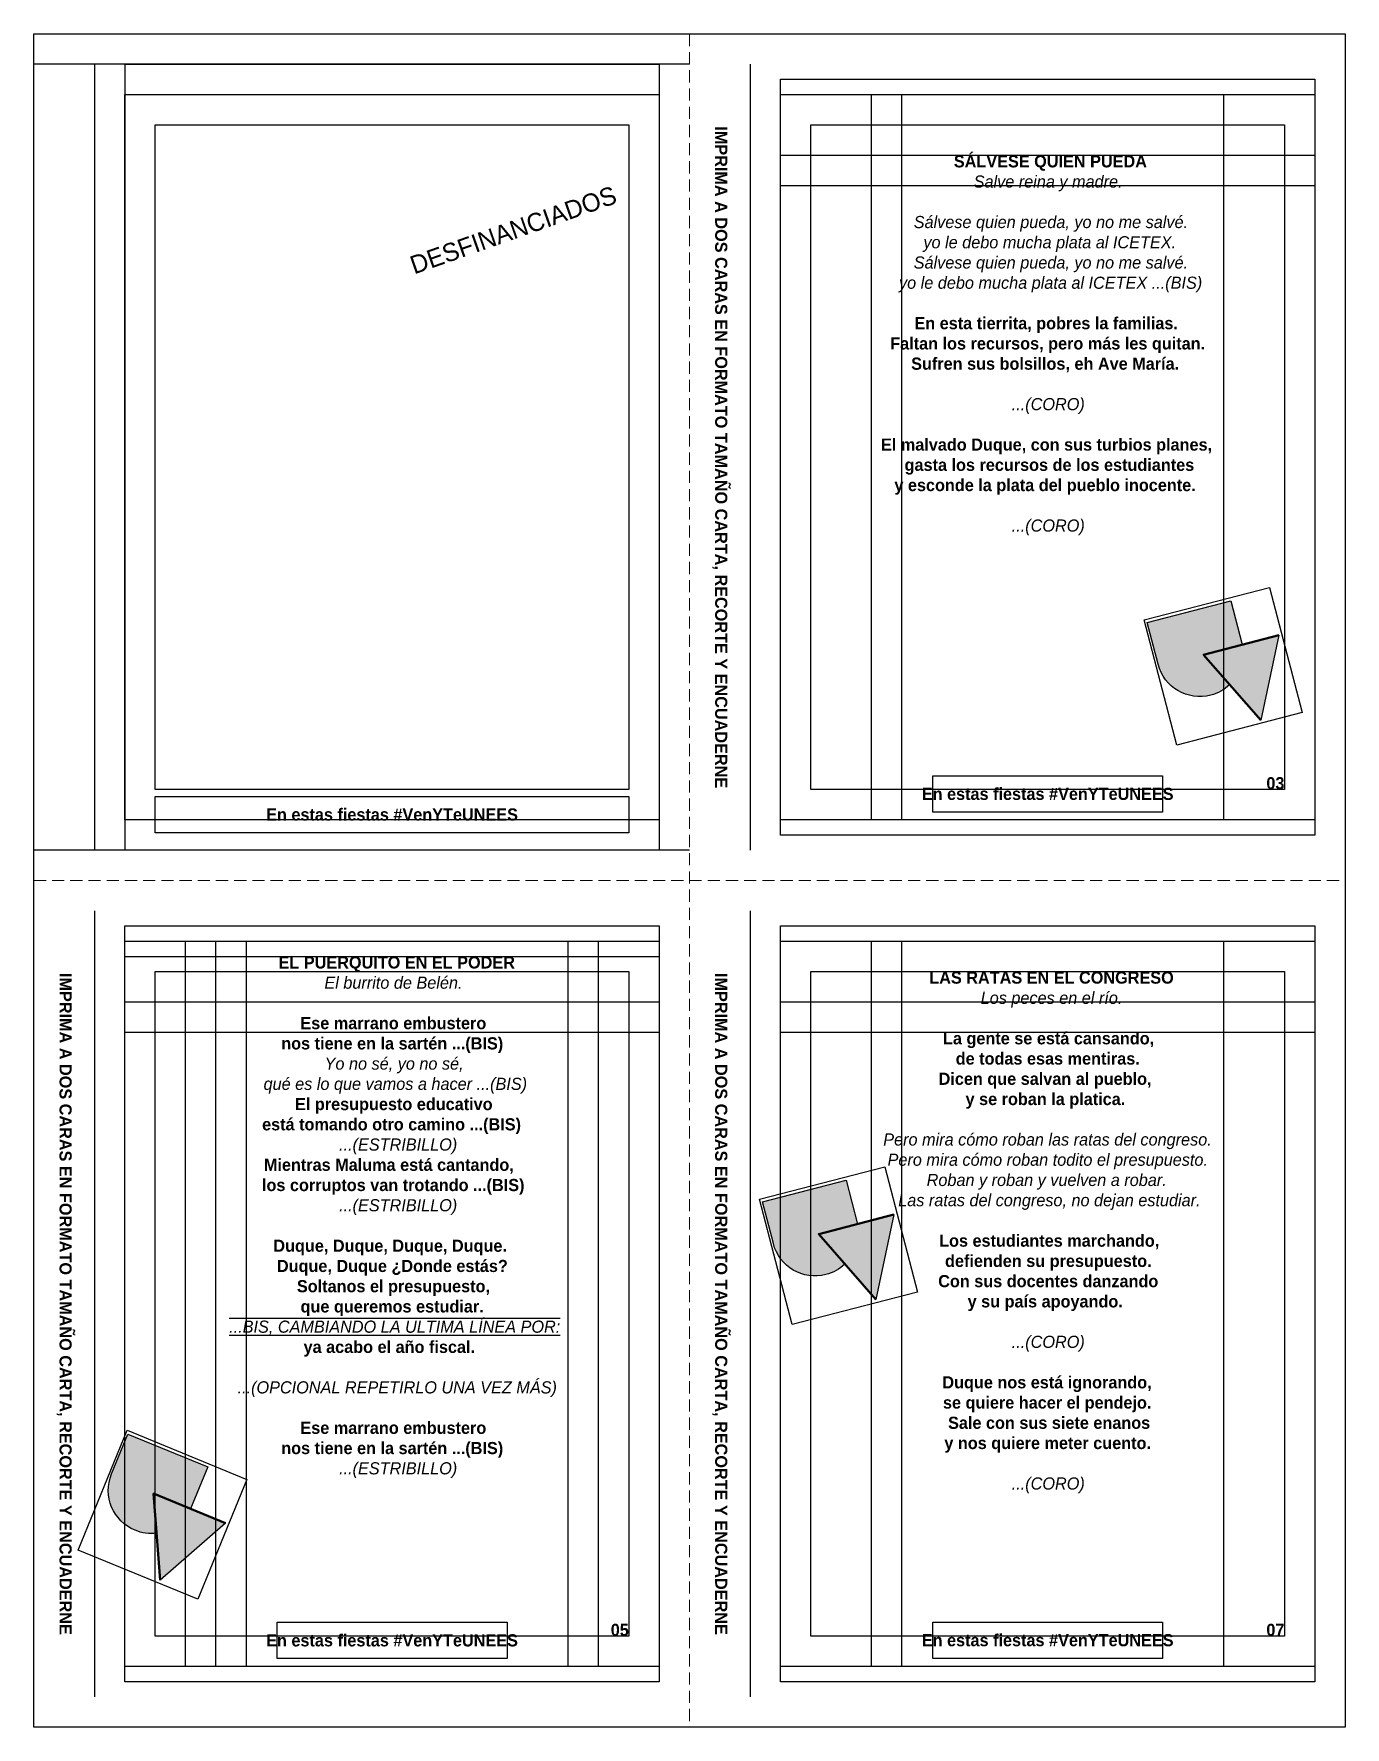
# Paper-space layout '00 Unees' of a CAD drawing. Header units: millimetres. Extents: x -1 to 696, y -1 to 327.
# Drawn here: x -1 to 215, y -1 to 278 of the extents above; entities outside this region: 4.
import ezdxf

# ---------------------------------------------------------------- set-up
doc = ezdxf.new("R2010")
doc.units = ezdxf.units.MM
doc.header["$XCLIPFRAME"] = 2
doc.linetypes.add('JIS_02_2.0', pattern=[3, 2, -1])
doc.layers.get('defpoints').update_dxf_attribs({"color": 6})
for name, color, linetype in [('h1', 251, 'Continuous'), ('h3', 253, 'Continuous'), ('img', 255, 'Continuous'), ('rotulo solid h4', 254, 'Continuous')]:
    doc.layers.add(name, color=color, linetype=linetype)
doc.layers.add('relleno red', color=7, linetype='Continuous', true_color=0xeb0a0a)
doc.layers.add('rotulo solid h1 white', color=255, linetype='Continuous', lineweight=9)
doc.layers.add('rotulo striped h2', color=252, linetype='JIS_02_2.0', lineweight=9)
doc.styles.get("Standard").update_dxf_attribs({"font": 'arial.ttf'})
picture_1 = doc.add_image_def('image2.png', size_in_pixel=(1653, 2339))
picture_2 = doc.add_image_def('image3.png', size_in_pixel=(1653, 2339))
picture_3 = doc.add_image_def('image4.png', size_in_pixel=(1653, 2339))
picture_4 = doc.add_image_def('image9.png', size_in_pixel=(1653, 2336))
picture_5 = doc.add_image_def('image1.png', size_in_pixel=(1653, 2339))

psp = doc.layouts.new('00 Unees')

# ---------------------------------------------------------------- hatches: boundary and pattern name
at = {"layer": 'relleno red'}
h = psp.add_hatch(color=256, dxfattribs=at)
h.dxf.hatch_style = 1
edge = h.paths.add_edge_path()
edge.add_line((198.0416414013447, 177.3606071354199), (204.0636490861304, 178.9248816299954))
edge.add_line((204.0636490861304, 178.9248816299954), (201.0875201420488, 164.9277834840156))
edge.add_line((201.0875201420488, 164.9277834840156), (195.9816784955576, 170.7752853694906))
edge.add_arc((191.0699597904701, 175.9169795807514), 7.11069616845074, 284.5613153639084, 313.689566581954, ccw=False)
edge.add_arc((191.0699597904708, 175.9169795807499), 7.110696168449024, 194.5613153639061, 284.5613153639061, ccw=False)
edge.add_line((184.1876652935729, 174.1292373012351), (182.399923014058, 181.0115317981333))
edge.add_line((182.399923014058, 181.0115317981333), (196.164512007854, 184.5870163571631))
edge.add_line((196.164512007854, 184.5870163571631), (198.0416414013447, 177.3606071354199))
h = psp.add_hatch(color=256, dxfattribs=at)
h.dxf.hatch_style = 1
edge = h.paths.add_edge_path()
edge.add_line((134.6638667364467, 81.89356243145747), (140.6858744212324, 83.45783692603297))
edge.add_line((140.6858744212324, 83.45783692603297), (137.7097454771509, 69.46073878005316))
edge.add_line((137.7097454771509, 69.46073878005316), (132.6039038306596, 75.30824066552816))
edge.add_arc((127.6921851255721, 80.449934876789), 7.11069616845075, 284.56131536390853, 313.68956658195407, ccw=False)
edge.add_arc((127.6921851255728, 80.4499348767874), 7.110696168449008, 194.561315363906, 284.56131536390603, ccw=False)
edge.add_line((120.8098906286749, 78.66219259727262), (119.02214834916, 85.54448709417088))
edge.add_line((119.02214834916, 85.54448709417088), (132.7867373429561, 89.11997165320062))
edge.add_line((132.7867373429561, 89.11997165320062), (134.6638667364467, 81.89356243145747))
h = psp.add_hatch(color=256, dxfattribs=at)
h.dxf.hatch_style = 1
edge = h.paths.add_edge_path()
edge.add_line((24.81639810501196, 34.98462266797486), (30.57255185386462, 32.622795987296))
edge.add_line((30.57255185386462, 32.622795987296), (19.79332168336225, 23.21087286121158))
edge.add_line((19.79332168336225, 23.21087286121158), (19.21720553367428, 30.95238352785456))
edge.add_arc((18.37289820236208, 38.01277623154411), 7.11069616845075, 247.69100298767, 276.81925420571554, ccw=False)
edge.add_arc((18.37289820236169, 38.01277623154238), 7.110696168449007, 157.6910029876676, 247.6910029876675, ccw=False)
edge.add_line((11.79443677510158, 40.71200672374684), (14.49366726730615, 47.29046815100735))
edge.add_line((14.49366726730615, 47.29046815100735), (27.65059012182673, 41.8920071665984))
edge.add_line((27.65059012182673, 41.8920071665984), (24.81639810501196, 34.98462266797486))

# ---------------------------------------------------------------- linework, layer by layer
at = {"layer": 'defpoints'}
for points in [[(588.4605744465616, 282.8850589679279), (696.4605744465616, 282.8850589679279)], [(598.4605744465616, 197.739201763868), (598.4605744465616, 282.8850589679279)], [(107, 273), (-1, 273)], [(137, 148.5), (137, 268)], [(142, 148.5), (142, 268)], [(195, 148.5), (195, 268)], [(122, 258), (210, 258)], [(122, 253), (210, 253)], [(588.4605744465616, 197.739201763868), (696.4605744465616, 197.739201763868)], [(107, 143.4797338173018), (-0.9999999999999858, 143.4797338173018)], [(24.00000000000001, 9), (24.00000000000001, 128.5)], [(29.00000000000001, 9), (29.00000000000001, 128.5)], [(34.00000000000001, 9), (34.00000000000001, 128.5)], [(87.00000000000001, 9), (87.00000000000001, 128.5)], [(92.00000000000001, 9), (92.00000000000001, 128.5)], [(137, 9), (137, 128.5)], [(142, 9), (142, 128.5)], [(195, 9), (195, 128.5)], [(14.00000000000001, 126), (102, 126)], [(14.00000000000001, 118.5), (102, 118.5)], [(122, 118.5), (210, 118.5)], [(14.00000000000001, 113.5), (102, 113.5)], [(122, 113.5), (210, 113.5)]]:
    psp.add_lwpolyline(points, dxfattribs=at)
for points in [[(-0.9999999999999982, 278), (215, 278), (215, -1), (-0.9999999999999982, -1)], [(14, 268), (102, 268), (102, 148.5), (14, 148.5)], [(122, 268), (210, 268), (210, 148.5), (122, 148.5)], [(19, 263), (97, 263), (97, 153.5), (19, 153.5)], [(127, 263), (205, 263), (205, 153.5), (127, 153.5)], [(181.9217276182494, 181.4383167714248), (202.5686111089435, 186.8015436099694), (207.9318379474882, 166.1546601192752), (187.2849544567941, 160.7914332807306)], [(147.0619227712802, 155.7603764357913), (184.9380772287199, 155.7603764357913), (184.9380772287199, 149.7603764357913), (147.0619227712801, 149.7603764357913)], [(19.00000000000003, 152.3641304151148), (97.00000000000003, 152.3641304151147), (96.99999999999997, 146.3641304151147), (18.99999999999998, 146.3641304151148)], [(14.00000000000002, 128.5), (102, 128.5), (102, 8.999999999999986), (14.00000000000001, 9)], [(122, 128.5), (210, 128.5), (210, 8.999999999999986), (122, 9)], [(19.00000000000001, 123.5), (97.00000000000001, 123.5), (97.00000000000001, 14), (19.00000000000001, 14)], [(127, 123.5), (205, 123.5), (205, 14), (127, 14)], [(118.5439529533514, 85.97127206746231), (139.1908364440456, 91.33449890600696), (144.5540632825902, 70.68761541531279), (123.9071797918961, 65.32438857676814)], [(14.3671864828583, 47.918814282662), (34.10257076463925, 39.82112280604855), (26.00487928802583, 20.08573852426758), (6.269495006244878, 28.18343000088102)], [(39.06192277128021, 16.28680107994319), (76.93807722871993, 16.28680107994319), (76.93807722871988, 10.28680107994319), (39.06192277128015, 10.28680107994319)], [(147.0619227712802, 16.31229419776855), (184.9380772287199, 16.31229419776855), (184.9380772287199, 10.31229419776855), (147.0619227712801, 10.31229419776855)]]:
    psp.add_lwpolyline(points, close=True, dxfattribs=at)
for points in [[(198.0416414013447, 177.3606071354199), (204.0636490861304, 178.9248816299954), (201.0875201420488, 164.9277834840156), (195.9816784955576, 170.7752853694906, -0.1277847666028438), (192.8577020699855, 169.034685083852, -0.414213562373095), (184.1876652935729, 174.1292373012351), (182.399923014058, 181.0115317981333), (196.164512007854, 184.5870163571631)], [(134.6638667364467, 81.89356243145747), (140.6858744212324, 83.45783692603297), (137.7097454771509, 69.46073878005316), (132.6039038306596, 75.30824066552816, -0.1277847666028438), (129.4799274050876, 73.56764037988953, -0.414213562373095), (120.8098906286749, 78.66219259727262), (119.02214834916, 85.54448709417088), (132.7867373429561, 89.11997165320062)], [(24.81639810501196, 34.98462266797486), (30.57255185386462, 32.622795987296), (19.79332168336225, 23.21087286121158), (19.21720553367428, 30.95238352785456, -0.1277847666028438), (15.67366771015723, 31.43431480428228, -0.414213562373095), (11.79443677510158, 40.71200672374684), (14.49366726730615, 47.29046815100735), (27.65059012182673, 41.8920071665984)]]:
    psp.add_lwpolyline(points, format="xyb", close=True, dxfattribs=at)
at = {"layer": 'rotulo solid h1 white', "lineweight": 50}
for points in [[(201.0875201420488, 164.9277834840156), (191.6755189917139, 175.7069455268687), (204.0636490861304, 178.9248816299954)], [(137.7097454771509, 69.46073878005316), (128.2977443268159, 80.23990082290626), (140.6858744212324, 83.45783692603297)], [(19.79332168336225, 23.21087286121158), (18.7313212847961, 37.48141087326414), (30.57255185386462, 32.622795987296)]]:
    psp.add_lwpolyline(points, dxfattribs=at)
at = {"layer": 'rotulo solid h4'}
for points in [[(9, 273), (9, 143.4797338173018)], [(117, 273), (117, 143.4797338173018)], [(9.000000000000028, 133.5), (9.000000000000028, 3.97973381730182)], [(117, 133.5), (117, 3.97973381730182)]]:
    psp.add_lwpolyline(points, dxfattribs=at)
at = {"layer": 'rotulo striped h2'}
for points in [[(107, 278), (107, -1)], [(-0.9999999999999982, 138.5), (215, 138.5)]]:
    psp.add_lwpolyline(points, dxfattribs=at)

# ---------------------------------------------------------------- texts
at = {"layer": 'h1', "char_height": 2}
for s, width, heights, insert, attachment_point in [('\\pi13.54608;{\\fTw Cen MT|b1|i0|c0|p34;SÁLVESE QUIEN PUEDA\\P\\pi16.81255;\\fTw Cen MT|b0|i1|c0|p34;\\C252;Salve reina y madre.\\P\\pi29;\\fTw Cen MT|b1|i1|c0|p34;\\P\\pi6.93348;\\fTw Cen MT|b0|i1|c0|p34;Sálvese quien pueda, yo no me salvé.\\H1.33787x; \\H0.74746x;\\P\\pi8.53061;yo le debo mucha plata al ICETEX.\\H1.22751x; \\H0.81466x;\\P\\pi6.93348;Sálvese quien pueda, yo no me salvé.\\H1.2643x; \\H0.79095x;\\P\\pi4.51398;yo le debo mucha plata al ICETEX ...(BIS)\\fTw Cen MT|b1|i0|c0|p34;\\H1.25204x;\\C256; \\H0.7987x;\\P\\pi29;\\H1.25159x; \\H0.79898x;\\P\\pi7.05103,t27.05103;En esta tierrita, pobres la familias.\\H1.26927x; \\H0.78785x;\\P\\pi3.06702,tz;Faltan los recursos, pero más les quitan.\\H1.27252x; \\H0.78584x;\\P\\pi6.51409;Sufren sus bolsillos, eh Ave María.\\H1.27182x; \\H0.78628x;\\P\\pi29;\\H1.25263x; \\H0.79832x;\\P\\pi23.07785;\\fTw Cen MT|b0|i1|c0|p34;\\C252;...(CORO)\\H1.24912x; \\H0.80056x;\\P\\pi29;\\fTw Cen MT|b1|i0|c0|p34;\\H1.25029x;\\C256; \\H0.79981x;\\P\\pi1.54151;El malvado Duque, con sus turbios planes,\\H1.26894x; \\H0.78806x;\\P\\pi5.43184;gasta los recursos de los estudiantes\\H1.27225x; \\H0.78601x;\\P\\pi3.74867;y esconde la plata del pueblo inocente.\\H1.27115x; \\H0.78669x;\\P\\pi29;\\H1.25247x; \\H0.79842x;\\P\\pi23.07785;\\fTw Cen MT|b0|i1|c0|p34;\\C252;...(CORO)\\H1.24918x; }', 58, [0], (137, 258), 1), ('{\\fTw Cen MT|b1|i0|c0|p34;\\C255;En estas fiestas #VenYTeUNEES}', 84.02082560102296, [0], (166, 152.7603764357914), 5), ('{\\fTw Cen MT|b1|i0|c0|p34;03}', 10.00000000000003, [52.38720165739741], (205, 153.5), 9), ('{\\fTw Cen MT|b1|i0|c0|p34;\\C255;En estas fiestas #VenYTeUNEES}', 84.02082560102296, [0], (58.00000000000001, 149.3641304151148), 5), ('\\pi15.30541;{\\fTw Cen MT|b1|i0|c0|p34;EL PUERQUITO EN EL PODER\\P\\pi22.85714;\\fTw Cen MT|b0|i1|c0|p34;\\C252;El burrito de Belén.\\H1.34396x; \\H0.74407x;\\P\\pi34;\\fTw Cen MT|b1|i0|c0|p34;\\H1.22095x;\\C256; \\H0.81904x;\\P\\pi18.90251;Ese marrano embustero\\H1.27796x; \\H0.7825x;\\P\\pi15.75095;nos tiene en la sartén ...(BIS)\\H1.28257x; \\H0.77969x;\\P\\pi22.89494;\\fTw Cen MT|b0|i1|c0|p34;\\C252;Yo no sé, yo no sé,\\H1.25552x; \\H0.79648x;\\P\\pi12.83749;qué es lo que vamos a hacer ...(BIS)\\H1.2527x; \\H0.79828x;\\P\\pi18.01599;\\fTw Cen MT|b1|i0|c0|p34;\\C256;El presupuesto educativo\\H1.27041x; \\H0.78715x;\\P\\pi12.59558;está tomando otro camino ...(BIS)\\H1.28547x; \\H0.77793x;\\P\\pi25.27211;\\fTw Cen MT|b0|i1|c0|p34;\\C252;...(ESTRIBILLO)\\H1.25455x; \\H0.7971x;\\P\\pi12.88576;\\fTw Cen MT|b1|i0|c0|p34;\\C256;Mientras Maluma está cantando,\\H1.26752x; \\H0.78894x;\\P\\pi12.57502;los corruptos van trotando ...(BIS)\\H1.28643x; \\H0.77735x;\\P\\pi25.27211;\\fTw Cen MT|b0|i1|c0|p34;\\C252;...(ESTRIBILLO)\\H1.25423x; \\H0.7973x;\\P\\pi34;\\fTw Cen MT|b1|i0|c0|p34;\\H1.24859x;\\C256; \\H0.8009x;\\P\\pi14.44783;Duque, Duque, Duque, Duque.\\H1.25047x; \\H0.7997x;\\P\\pi15.03351;Duque, Duque ¿Donde estás?\\H1.2666x; \\H0.78952x;\\P\\pi18.32978;Soltanos el presupuesto,\\H1.2696x; \\H0.78765x;\\P\\pi18.93145;que queremos estudiar.\\H1.27088x; \\H0.78685x;\\P\\pi7.1678;\\fTw Cen MT|b0|i1|c0|p34;\\L\\O\\C252;...BIS, CAMBIANDO LA ULTIMA LÍNEA POR:\\H1.51862x; \\H0.65849x;\\P\\pi19.42346;\\fTw Cen MT|b1|i0|c0|p34;\\l\\o\\C256;ya acabo el año fiscal.\\H1.31329x; \\H0.76144x;\\P\\pi34;\\H1.2388x; \\H0.80723x;\\P\\pi8.55178;\\fTw Cen MT|b0|i1|c0|p34;\\C252;...(OPCIONAL REPETIRLO UNA VEZ MÁS)\\H1.51979x; \\H0.65798x;\\P\\pi34;\\fTw Cen MT|b1|i0|c0|p34;\\H1.2931x;\\C256; \\H0.77334x;\\P\\pi18.90251;Ese marrano embustero\\H1.25391x; \\H0.7975x;\\P\\pi15.75095;nos tiene en la sartén ...(BIS)\\H1.29058x; \\H0.77484x;\\P\\pi25.27211;\\fTw Cen MT|b0|i1|c0|p34;\\C252;...(ESTRIBILLO)\\H1.25285x; }', 68, [0], (24.00000000000001, 126), 1), ('\\pi9.50038;{\\fTw Cen MT|b1|i0|c0|p34;LAS RATAS EN EL CONGRESO\\P\\pi17.96825;\\fTw Cen MT|b0|i1|c0|p34;\\C252;Los peces en el río.\\H1.34472x; \\H0.74365x;\\P\\pi29;\\fTw Cen MT|b1|i0|c0|p34;\\H1.22069x;\\C256; \\H0.81921x;\\P\\pi11.76009;La gente se está cansando,\\H1.27652x; \\H0.78338x;\\P\\pi13.85301;de todas esas mentiras.\\H1.26858x; \\H0.78829x;\\P\\pi11.0358;Dicen que salvan al pueblo,\\H1.27237x; \\H0.78594x;\\P\\pi15.47144;y se roban la platica.\\H1.2711x; \\H0.78672x;\\P\\pi29;\\H1.25249x; \\H0.79841x;\\P\\pi1.91761;\\fTw Cen MT|b0|i1|c0|p34;\\C252;Pero mira cómo roban las ratas del congreso.\\H1.25371x; \\H0.79763x;\\P\\pi2.62736;Pero mira cómo roban todito el presupuesto.\\H1.25557x; \\H0.79645x;\\P\\pi9.06727;Roban y roban y vuelven a robar.\\H1.25495x; \\H0.79685x;\\P\\pi4.3802;Las ratas del congreso, no dejan estudiar.\\fTw Cen MT|b1|i0|c0|p34;\\H1.25515x;\\C256; \\H0.79672x;\\P\\pi29;\\H1.25055x; \\H0.79965x;\\P\\pi11.12034;Los estudiantes marchando,\\H1.26886x; \\H0.78811x;\\P\\pi12.09444;defienden su presupuesto.\\H1.27304x; \\H0.78552x;\\P\\pi10.96649;Con sus docentes danzando\\H1.26898x; \\H0.78804x;\\P\\pi15.8134;y su país apoyando.\\H1.26881x; \\H0.78814x;\\P\\pi29;\\H1.25211x; \\H0.79865x;\\P\\pi23.07785;\\fTw Cen MT|b0|i1|c0|p34;\\C252;...(CORO)\\H1.2493x; \\H0.80045x;\\P\\pi29;\\fTw Cen MT|b1|i0|c0|p34;\\H1.25023x;\\C256; \\H0.79985x;\\P\\pi11.65499;Duque nos está ignorando,\\H1.26896x; \\H0.78805x;\\P\\pi11.75248;se quiere hacer el pendejo.\\H1.27224x; \\H0.78602x;\\P\\pi12.59254;Sale con sus siete enanos\\H1.27115x; \\H0.78669x;\\P\\pi11.97867;y nos quiere meter cuento.\\H1.27151x; \\H0.78647x;\\P\\pi29;\\H1.25235x; \\H0.7985x;\\P\\pi23.07785;\\fTw Cen MT|b0|i1|c0|p34;\\C252;...(CORO)\\H1.24922x; }', 58, [0], (137, 123.5), 1), ('{\\fTw Cen MT|b1|i0|c0|p34;\\C255;En estas fiestas #VenYTeUNEES}', 84.02082560102296, [0], (58.00000000000005, 13.28680107994327), 5), ('{\\fTw Cen MT|b1|i0|c0|p34;05}', 10.00000000000003, [52.38720165739741], (97.00000000000001, 14), 9), ('{\\fTw Cen MT|b1|i0|c0|p34;\\C255;En estas fiestas #VenYTeUNEES}', 84.02082560102296, [0], (166, 13.31229419776864), 5), ('{\\fTw Cen MT|b1|i0|c0|p34;07}', 10.00000000000003, [52.38720165739741], (205, 14), 9)]:
    psp.add_mtext_dynamic_manual_height_columns(s, width=width, gutter_width=12.5, heights=heights, dxfattribs=dict(at, insert=insert, attachment_point=attachment_point))
at = {"layer": 'h1', "insert": (77.97151754644756, 245.6697059943317), "char_height": 3, "attachment_point": 5, "rotation": 19.41311236387213}
psp.add_mtext_dynamic_manual_height_columns('{\\fPermanent Marker|b0|i0|c0|p2;DESFINANCIADOS}', width=46.31939889600178, gutter_width=12.5, heights=[7.989554665685591], dxfattribs=at)
at = {"layer": 'h3', "char_height": 2, "attachment_point": 5, "rotation": 270}
for insert in [(112, 208.2398669086509), (4.000000000000028, 68.73986690865092), (112, 68.73986690865092)]:
    psp.add_mtext_dynamic_manual_height_columns('{\\fTw Cen MT|b1|i0|c0|p34;IMPRIMA A DOS CARAS EN FORMATO TAMAÑO CARTA, RECORTE Y ENCUADERNE}', width=119.5355984655429, gutter_width=12.5, heights=[0], dxfattribs=dict(at, insert=insert))

# ---------------------------------------------------------------- pictures from other files: only their frames are drawn
at = {"layer": 'img'}
image = psp.add_image(picture_5, insert=(596.8513954058233, 185.9596184115446), size_in_units=(99.6091790407384, 140.94728964082705), dxfattribs=at)
image.dxf.flags = 7
image = psp.add_image(picture_4, insert=(11.4402825342466, 143.4797338173018), size_in_units=(93.11943493150683, 131.59528130671504), dxfattribs=at)
image.set_boundary_path([(45.58052783956359, 36.33441595755903), (1607.061440648747, 2335.5)])
image = psp.add_image(picture_1, insert=(122, 145.9898669086509), size_in_units=(88, 124.52026618269818), dxfattribs=at)
image.dxf.flags = 7
image = psp.add_image(picture_2, insert=(14.00000000000001, 6.489866908650924), size_in_units=(88.00000000000001, 124.52026618269815), dxfattribs=at)
image.dxf.flags = 7
image = psp.add_image(picture_3, insert=(122, 6.489866908650917), size_in_units=(87.99999999999999, 124.5202661826981), dxfattribs=at)
image.dxf.flags = 7

doc.saveas('drawing.dxf')
